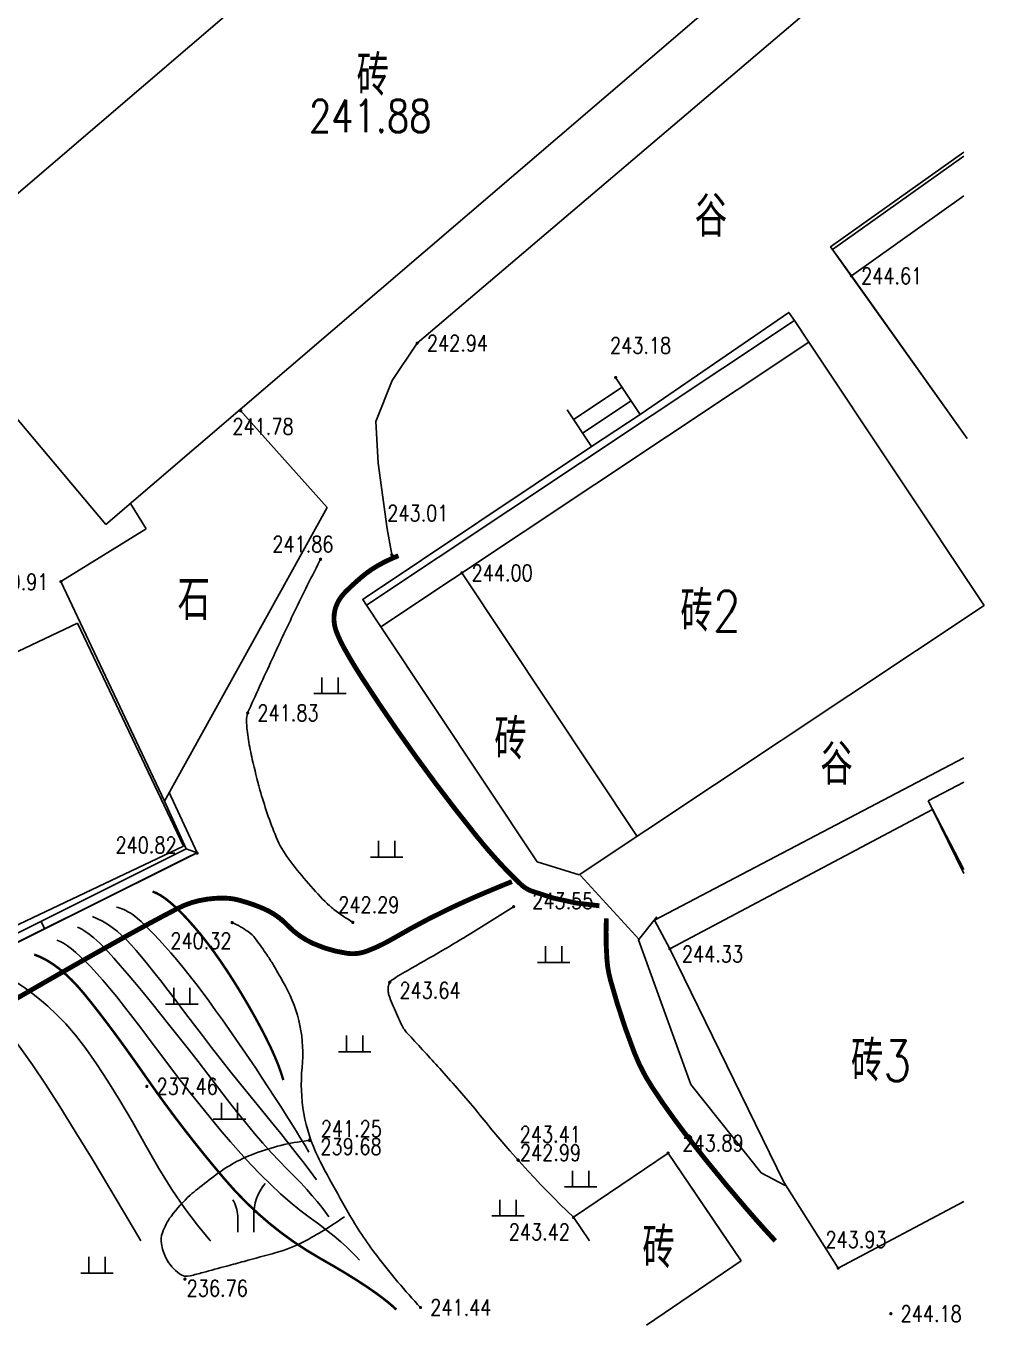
# Model space of a CAD drawing. Extents: x 453486 to 453811, y 3475287 to 3475420.
# Drawn here: x 453627.26 to 453656.81, y 3475287.23 to 3475327.31 of the extents above; entities that cross this region are included whole.
import ezdxf
from ezdxf.enums import TextEntityAlignment as Align

# ---------------------------------------------------------------- set-up
doc = ezdxf.new("R2010")
doc.units = 0
doc.header["$MEASUREMENT"] = 0
doc.layers.add('DX', color=9, linetype='Continuous')
doc.layers.add('GCD', color=9, linetype='Continuous')
doc.styles.add('HZ', font='rs.shx', dxfattribs={"width": 0.8, "bigfont": 'hztxt.shx'})

# ---------------------------------------------------------------- blocks, each defined once
blk = doc.blocks.new('GC200')
at = {"linetype": 'Continuous', "const_width": 0.2, "flags": 128}
blk.add_lwpolyline([(-0.1, 0, 1), (0.1, 0, 1)], format="xyb", close=True, dxfattribs=at)
blk = doc.blocks.new('gc246')
for p, q in [((-0.5, 1), (-0.5, 0)), ((0.5, 1), (0.5, 0))]:
    blk.add_line(p, q)
for centre, radius, start, end in [((3.404, 1.106), 2.906, 139.33124, 182.08867), ((-2.938, 0.813), 2.446, 4.37429, 29.0242)]:
    blk.add_arc(centre, radius, start, end)
blk = doc.blocks.new('gc119')
for p, q in [((-0.5, 1), (-0.5, 0)), ((0.5, 1), (0.5, 0)), ((-1, 0), (1, 0))]:
    blk.add_line(p, q)
blk = doc.blocks.new('GC200X')

msp = doc.modelspace()

# ---------------------------------------------------------------- linework, layer by layer
at = {"layer": 'DX', "linetype": 'Continuous'}
for p, q in [((453645.444, 3475316.462), (453646.2, 3475315.325)), ((453645.444, 3475316.462), (453646.2, 3475315.325)), ((453645.646, 3475316.158), (453644.148, 3475315.161)), ((453645.646, 3475316.158), (453644.148, 3475315.161)), ((453645.923, 3475315.741), (453644.425, 3475314.744)), ((453645.923, 3475315.741), (453644.425, 3475314.744)), ((453644.702, 3475314.328), (453643.945, 3475315.465)), ((453644.702, 3475314.328), (453643.945, 3475315.465)), ((453646.2, 3475315.325), (453644.702, 3475314.328)), ((453646.2, 3475315.325), (453644.702, 3475314.328)), ((453632.201, 3475301.921), (453632.533, 3475301.798)), ((453632.201, 3475301.921), (453632.533, 3475301.798)), ((453632.306, 3475301.694), (453632.533, 3475301.798)), ((453632.306, 3475301.694), (453632.533, 3475301.798)), ((453627.721, 3475299.684), (453627.832, 3475299.46)), ((453627.721, 3475299.684), (453627.832, 3475299.46))]:
    msp.add_line(p, q, dxfattribs=at)
at = {"layer": 'DX', "linetype": 'Continuous', "flags": 128}
for points in [[(453626.595, 3475321.784), (453646.596, 3475338.926)], [(453626.595, 3475321.784), (453646.596, 3475338.926)], [(453629.721, 3475311.923), (453652.155, 3475331.15)], [(453629.721, 3475311.923), (453652.155, 3475331.15)], [(453638.537, 3475311.003), (453638.401, 3475311.788), (453638.123, 3475313.818), (453638.043, 3475315.103), (453638.553, 3475316.367), (453639.322, 3475317.519), (453653.032, 3475329.192), (453653.256, 3475330.012), (453653.059, 3475330.921), (453652.643, 3475331.499)], [(453638.537, 3475311.003), (453638.401, 3475311.788), (453638.123, 3475313.818), (453638.043, 3475315.103), (453638.553, 3475316.367), (453639.322, 3475317.519), (453653.032, 3475329.192), (453653.256, 3475330.012), (453653.059, 3475330.921), (453652.643, 3475331.499)], [(453652.715, 3475319.595), (453656.184, 3475322.067)], [(453652.715, 3475319.595), (453656.184, 3475322.067)], [(453656.184, 3475314.726), (453652.715, 3475319.595)], [(453656.184, 3475314.726), (453652.715, 3475319.595)], [(453646.197, 3475315.323), (453650.783, 3475318.467), (453650.956, 3475318.216), (453651.399, 3475317.55)], [(453646.197, 3475315.323), (453650.783, 3475318.467), (453650.956, 3475318.216), (453651.399, 3475317.55)], [(453624.428, 3475318.218), (453629.721, 3475311.923)], [(453624.428, 3475318.218), (453629.721, 3475311.923)], [(453638.202, 3475308.77), (453637.759, 3475309.436), (453650.956, 3475318.216), (453651.399, 3475317.55)], [(453638.202, 3475308.77), (453637.759, 3475309.436), (453650.956, 3475318.216), (453651.399, 3475317.55)], [(453638.202, 3475308.77), (453651.399, 3475317.55)], [(453638.202, 3475308.77), (453651.399, 3475317.55)], [(453651.399, 3475317.55), (453656.805, 3475309.424)], [(453651.399, 3475317.55), (453656.805, 3475309.424)], [(453636.542, 3475312.452), (453633.856, 3475315.467)], [(453636.542, 3475312.452), (453633.856, 3475315.467)], [(453644.32, 3475301.117), (453643.026, 3475301.52), (453638.202, 3475308.77), (453637.759, 3475309.436), (453637.644, 3475309.617), (453637.716, 3475309.66), (453644.702, 3475314.328)], [(453644.32, 3475301.117), (453643.026, 3475301.52), (453638.202, 3475308.77), (453637.759, 3475309.436), (453637.644, 3475309.617), (453637.716, 3475309.66), (453644.702, 3475314.328)], [(453631.524, 3475303.391), (453636.542, 3475312.452)], [(453631.524, 3475303.391), (453636.542, 3475312.452)], [(453640.7, 3475310.432), (453646.106, 3475302.306)], [(453640.7, 3475310.432), (453646.106, 3475302.306)], [(453628.334, 3475310.165), (453631.524, 3475303.391)], [(453628.334, 3475310.165), (453631.524, 3475303.391)], [(453632.306, 3475301.694), (453617.311, 3475294.206), (453610.169, 3475309.263)], [(453632.533, 3475301.798), (453617.311, 3475294.206), (453610.169, 3475309.263)], [(453632.306, 3475301.694), (453617.311, 3475294.206), (453610.169, 3475309.263)], [(453632.533, 3475301.798), (453617.311, 3475294.206), (453610.169, 3475309.263)], [(453632.201, 3475301.921), (453617.428, 3475294.544), (453610.395, 3475309.37)], [(453632.201, 3475301.921), (453617.428, 3475294.544), (453610.395, 3475309.37)], [(453647.115, 3475298.837), (453646.647, 3475299.721), (453656.184, 3475304.725)], [(453647.115, 3475298.837), (453646.647, 3475299.721), (453656.184, 3475304.725)], [(453631.675, 3475303.663), (453632.533, 3475301.798)], [(453631.675, 3475303.663), (453632.533, 3475301.798)], [(453631.524, 3475303.391), (453632.201, 3475301.921)], [(453631.524, 3475303.391), (453632.201, 3475301.921)], [(453647.115, 3475298.837), (453655.221, 3475303.133)], [(453647.115, 3475298.837), (453655.221, 3475303.133)], [(453656.184, 3475301.158), (453655.221, 3475303.133)], [(453656.184, 3475301.158), (453655.221, 3475303.133)], [(453646.164, 3475299.128), (453644.356, 3475301.097)], [(453646.164, 3475299.128), (453644.356, 3475301.097)], [(453635.979, 3475292.565), (453635.862, 3475292.764), (453635.734, 3475292.978), (453635.595, 3475293.205), (453635.446, 3475293.445), (453635.286, 3475293.7), (453635.115, 3475293.968), (453634.933, 3475294.251), (453634.74, 3475294.547), (453634.542, 3475294.849), (453634.341, 3475295.15), (453634.14, 3475295.451), (453633.936, 3475295.75), (453633.731, 3475296.049), (453633.524, 3475296.346), (453633.316, 3475296.643), (453633.106, 3475296.938), (453632.897, 3475297.228), (453632.691, 3475297.505), (453632.49, 3475297.771), (453632.292, 3475298.025), (453632.098, 3475298.267), (453631.907, 3475298.497), (453631.72, 3475298.716), (453631.537, 3475298.923), (453631.362, 3475299.114), (453631.202, 3475299.285), (453631.055, 3475299.437), (453630.923, 3475299.569), (453630.805, 3475299.682), (453630.7, 3475299.775), (453630.61, 3475299.848), (453630.533, 3475299.901), (453630.465, 3475299.943), (453630.399, 3475299.981), (453630.335, 3475300.015), (453630.274, 3475300.045), (453630.215, 3475300.07), (453630.158, 3475300.092), (453630.104, 3475300.11), (453630.052, 3475300.124)], [(453635.979, 3475292.565), (453635.862, 3475292.764), (453635.734, 3475292.978), (453635.595, 3475293.205), (453635.446, 3475293.445), (453635.286, 3475293.7), (453635.115, 3475293.968), (453634.933, 3475294.251), (453634.74, 3475294.547), (453634.542, 3475294.849), (453634.341, 3475295.15), (453634.14, 3475295.451), (453633.936, 3475295.75), (453633.731, 3475296.049), (453633.524, 3475296.346), (453633.316, 3475296.643), (453633.106, 3475296.938), (453632.897, 3475297.228), (453632.691, 3475297.505), (453632.49, 3475297.771), (453632.292, 3475298.025), (453632.098, 3475298.267), (453631.907, 3475298.497), (453631.72, 3475298.716), (453631.537, 3475298.923), (453631.362, 3475299.114), (453631.202, 3475299.285), (453631.055, 3475299.437), (453630.923, 3475299.569), (453630.805, 3475299.682), (453630.7, 3475299.775), (453630.61, 3475299.848), (453630.533, 3475299.901), (453630.465, 3475299.943), (453630.399, 3475299.981), (453630.335, 3475300.015), (453630.274, 3475300.045), (453630.215, 3475300.07), (453630.158, 3475300.092), (453630.104, 3475300.11), (453630.052, 3475300.124)], [(453636.6, 3475290.564), (453636.498, 3475290.711), (453636.379, 3475290.869), (453636.242, 3475291.038), (453636.088, 3475291.218), (453635.917, 3475291.409), (453635.729, 3475291.612), (453635.523, 3475291.825), (453635.301, 3475292.05), (453635.065, 3475292.291), (453634.82, 3475292.553), (453634.566, 3475292.837), (453634.304, 3475293.142), (453634.032, 3475293.468), (453633.751, 3475293.816), (453633.462, 3475294.185), (453633.163, 3475294.575), (453632.862, 3475294.972), (453632.565, 3475295.359), (453632.272, 3475295.736), (453631.983, 3475296.105), (453631.698, 3475296.464), (453631.418, 3475296.814), (453631.141, 3475297.155), (453630.868, 3475297.487), (453630.609, 3475297.798), (453630.373, 3475298.078), (453630.16, 3475298.326), (453629.97, 3475298.543), (453629.802, 3475298.729), (453629.658, 3475298.884), (453629.536, 3475299.006), (453629.437, 3475299.098), (453629.352, 3475299.171), (453629.27, 3475299.237), (453629.191, 3475299.297), (453629.116, 3475299.351), (453629.045, 3475299.398), (453628.976, 3475299.439), (453628.912, 3475299.474), (453628.85, 3475299.502)], [(453636.6, 3475290.564), (453636.498, 3475290.711), (453636.379, 3475290.869), (453636.242, 3475291.038), (453636.088, 3475291.218), (453635.917, 3475291.409), (453635.729, 3475291.612), (453635.523, 3475291.825), (453635.301, 3475292.05), (453635.065, 3475292.291), (453634.82, 3475292.553), (453634.566, 3475292.837), (453634.304, 3475293.142), (453634.032, 3475293.468), (453633.751, 3475293.816), (453633.462, 3475294.185), (453633.163, 3475294.575), (453632.862, 3475294.972), (453632.565, 3475295.359), (453632.272, 3475295.736), (453631.983, 3475296.105), (453631.698, 3475296.464), (453631.418, 3475296.814), (453631.141, 3475297.155), (453630.868, 3475297.487), (453630.609, 3475297.798), (453630.373, 3475298.078), (453630.16, 3475298.326), (453629.97, 3475298.543), (453629.802, 3475298.729), (453629.658, 3475298.884), (453629.536, 3475299.006), (453629.437, 3475299.098), (453629.352, 3475299.171), (453629.27, 3475299.237), (453629.191, 3475299.297), (453629.116, 3475299.351), (453629.045, 3475299.398), (453628.976, 3475299.439), (453628.912, 3475299.474), (453628.85, 3475299.502)], [(453636.214, 3475291.705), (453636.101, 3475291.865), (453635.96, 3475292.056), (453635.791, 3475292.279), (453635.593, 3475292.533), (453635.367, 3475292.819), (453635.113, 3475293.137), (453634.831, 3475293.487), (453634.52, 3475293.868), (453634.199, 3475294.262), (453633.884, 3475294.651), (453633.577, 3475295.036), (453633.277, 3475295.415), (453632.983, 3475295.79), (453632.697, 3475296.159), (453632.418, 3475296.524), (453632.146, 3475296.883), (453631.885, 3475297.228), (453631.64, 3475297.549), (453631.411, 3475297.844), (453631.197, 3475298.116), (453631, 3475298.362), (453630.818, 3475298.585), (453630.651, 3475298.782), (453630.501, 3475298.956), (453630.357, 3475299.11), (453630.212, 3475299.252), (453630.065, 3475299.381), (453629.917, 3475299.496), (453629.767, 3475299.599), (453629.616, 3475299.689), (453629.462, 3475299.766), (453629.308, 3475299.83)], [(453636.214, 3475291.705), (453636.101, 3475291.865), (453635.96, 3475292.056), (453635.791, 3475292.279), (453635.593, 3475292.533), (453635.367, 3475292.819), (453635.113, 3475293.137), (453634.831, 3475293.487), (453634.52, 3475293.868), (453634.199, 3475294.262), (453633.884, 3475294.651), (453633.577, 3475295.036), (453633.277, 3475295.415), (453632.983, 3475295.79), (453632.697, 3475296.159), (453632.418, 3475296.524), (453632.146, 3475296.883), (453631.885, 3475297.228), (453631.64, 3475297.549), (453631.411, 3475297.844), (453631.197, 3475298.116), (453631, 3475298.362), (453630.818, 3475298.585), (453630.651, 3475298.782), (453630.501, 3475298.956), (453630.357, 3475299.11), (453630.212, 3475299.252), (453630.065, 3475299.381), (453629.917, 3475299.496), (453629.767, 3475299.599), (453629.616, 3475299.689), (453629.462, 3475299.766), (453629.308, 3475299.83)], [(453650.674, 3475291.531), (453649.937, 3475291.928), (453647.763, 3475294.646), (453646.148, 3475299.113), (453646.715, 3475299.822)], [(453650.674, 3475291.531), (453649.937, 3475291.928), (453647.763, 3475294.646), (453646.148, 3475299.113), (453646.715, 3475299.822)], [(453637.539, 3475289.232), (453637.432, 3475289.357), (453637.301, 3475289.493), (453637.145, 3475289.641), (453636.964, 3475289.801), (453636.759, 3475289.973), (453636.529, 3475290.155), (453636.274, 3475290.35), (453635.995, 3475290.556), (453635.701, 3475290.778), (453635.405, 3475291.02), (453635.106, 3475291.281), (453634.804, 3475291.562), (453634.498, 3475291.863), (453634.19, 3475292.183), (453633.879, 3475292.523), (453633.565, 3475292.883), (453633.25, 3475293.255), (453632.938, 3475293.631), (453632.629, 3475294.011), (453632.321, 3475294.394), (453632.016, 3475294.782), (453631.714, 3475295.174), (453631.414, 3475295.571), (453631.117, 3475295.971), (453630.828, 3475296.359), (453630.556, 3475296.718), (453630.299, 3475297.049), (453630.059, 3475297.352), (453629.835, 3475297.626), (453629.626, 3475297.872), (453629.434, 3475298.09), (453629.257, 3475298.279), (453629.093, 3475298.444), (453628.939, 3475298.592), (453628.794, 3475298.723), (453628.659, 3475298.835), (453628.533, 3475298.93), (453628.416, 3475299.007), (453628.309, 3475299.066), (453628.212, 3475299.108)], [(453637.539, 3475289.232), (453637.432, 3475289.357), (453637.301, 3475289.493), (453637.145, 3475289.641), (453636.964, 3475289.801), (453636.759, 3475289.973), (453636.529, 3475290.155), (453636.274, 3475290.35), (453635.995, 3475290.556), (453635.701, 3475290.778), (453635.405, 3475291.02), (453635.106, 3475291.281), (453634.804, 3475291.562), (453634.498, 3475291.863), (453634.19, 3475292.183), (453633.879, 3475292.523), (453633.565, 3475292.883), (453633.25, 3475293.255), (453632.938, 3475293.631), (453632.629, 3475294.011), (453632.321, 3475294.394), (453632.016, 3475294.782), (453631.714, 3475295.174), (453631.414, 3475295.571), (453631.117, 3475295.971), (453630.828, 3475296.359), (453630.556, 3475296.718), (453630.299, 3475297.049), (453630.059, 3475297.352), (453629.835, 3475297.626), (453629.626, 3475297.872), (453629.434, 3475298.09), (453629.257, 3475298.279), (453629.093, 3475298.444), (453628.939, 3475298.592), (453628.794, 3475298.723), (453628.659, 3475298.835), (453628.533, 3475298.93), (453628.416, 3475299.007), (453628.309, 3475299.066), (453628.212, 3475299.108)], [(453652.306, 3475288.984), (453650.626, 3475291.634), (453647.115, 3475298.837)], [(453652.306, 3475288.984), (453650.626, 3475291.634), (453647.115, 3475298.837)], [(453647.06, 3475292.534), (453644.141, 3475290.557)], [(453647.06, 3475292.534), (453644.141, 3475290.557)]]:
    msp.add_lwpolyline(points, dxfattribs=at)
at = {"layer": 'DX', "linetype": 'Continuous'}
for points in [[(453656.286, 3475314.584), (453652.071, 3475320.488), (453656.184, 3475323.409)], [(453656.286, 3475314.584), (453652.071, 3475320.488), (453656.184, 3475323.409)], [(453632.953, 3475289.826), (453632.929, 3475289.85), (453632.544, 3475290.306), (453632.153, 3475290.827), (453631.756, 3475291.413), (453631.353, 3475292.064), (453630.943, 3475292.78), (453630.539, 3475293.498), (453630.152, 3475294.155), (453629.783, 3475294.751), (453629.431, 3475295.286), (453629.097, 3475295.76), (453628.78, 3475296.173), (453628.481, 3475296.524), (453628.199, 3475296.814), (453627.931, 3475297.062), (453627.673, 3475297.285), (453627.424, 3475297.483), (453627.186, 3475297.657), (453626.958, 3475297.806), (453626.74, 3475297.931), (453626.532, 3475298.031), (453626.334, 3475298.106)], [(453632.953, 3475289.826), (453632.929, 3475289.85), (453632.544, 3475290.306), (453632.153, 3475290.827), (453631.756, 3475291.413), (453631.353, 3475292.064), (453630.943, 3475292.78), (453630.539, 3475293.498), (453630.152, 3475294.155), (453629.783, 3475294.751), (453629.431, 3475295.286), (453629.097, 3475295.76), (453628.78, 3475296.173), (453628.481, 3475296.524), (453628.199, 3475296.814), (453627.931, 3475297.062), (453627.673, 3475297.285), (453627.424, 3475297.483), (453627.186, 3475297.657), (453626.958, 3475297.806), (453626.74, 3475297.931), (453626.532, 3475298.031), (453626.334, 3475298.106)], [(453630.8, 3475289.826), (453630.428, 3475290.46), (453629.846, 3475291.443), (453629.296, 3475292.357), (453628.778, 3475293.204), (453628.296, 3475293.974), (453627.854, 3475294.658), (453627.454, 3475295.254), (453627.094, 3475295.765), (453626.774, 3475296.188), (453626.495, 3475296.526), (453626.256, 3475296.776), (453626.058, 3475296.94), (453625.888, 3475297.055), (453625.731, 3475297.156), (453625.589, 3475297.244), (453625.461, 3475297.318), (453625.348, 3475297.38), (453625.248, 3475297.428), (453625.163, 3475297.463), (453625.092, 3475297.485)], [(453630.8, 3475289.826), (453630.428, 3475290.46), (453629.846, 3475291.443), (453629.296, 3475292.357), (453628.778, 3475293.204), (453628.296, 3475293.974), (453627.854, 3475294.658), (453627.454, 3475295.254), (453627.094, 3475295.765), (453626.774, 3475296.188), (453626.495, 3475296.526), (453626.256, 3475296.776), (453626.058, 3475296.94), (453625.888, 3475297.055), (453625.731, 3475297.156), (453625.589, 3475297.244), (453625.461, 3475297.318), (453625.348, 3475297.38), (453625.248, 3475297.428), (453625.163, 3475297.463), (453625.092, 3475297.485)], [(453648.894, 3475289.826), (453647.06, 3475292.534), (453644.141, 3475290.557)], [(453648.894, 3475289.826), (453647.06, 3475292.534), (453644.141, 3475290.557)]]:
    msp.add_lwpolyline(points, dxfattribs=at)
at = {"layer": 'DX', "linetype": 'Continuous', "flags": 128}
for points, elevation in [([(453656.184, 3475323.294), (453652.135, 3475320.409), (453652.715, 3475319.595)], 242.867), ([(453656.184, 3475323.294), (453652.135, 3475320.409), (453652.715, 3475319.595)], 242.867), ([(453630.48, 3475312.574), (453630.963, 3475311.797)], 241.028), ([(453630.48, 3475312.574), (453630.963, 3475311.797)], 241.028), ([(453630.963, 3475311.797), (453628.334, 3475310.165)], 241.028), ([(453630.963, 3475311.797), (453628.334, 3475310.165)], 241.028), ([(453644.32, 3475301.117), (453656.805, 3475309.424)], 244.095), ([(453644.32, 3475301.117), (453656.805, 3475309.424)], 244.095), ([(453628.846, 3475308.887), (453620.325, 3475304.845)], 240.902), ([(453628.846, 3475308.887), (453620.325, 3475304.845)], 240.902), ([(453628.846, 3475308.887), (453632.111, 3475302.005)], 240.902), ([(453628.846, 3475308.887), (453632.111, 3475302.005)], 240.902), ([(453638.202, 3475308.77), (453643.026, 3475301.52)], 245.397), ([(453638.202, 3475308.77), (453643.026, 3475301.52)], 245.397), ([(453656.184, 3475303.973), (453655.082, 3475303.399)], 244.269), ([(453656.184, 3475303.973), (453655.082, 3475303.399)], 244.269), ([(453656.184, 3475301.284), (453655.082, 3475303.399)], 244.269), ([(453656.184, 3475301.284), (453655.082, 3475303.399)], 244.269), ([(453632.111, 3475302.005), (453623.59, 3475297.963)], 481.461), ([(453632.111, 3475302.005), (453623.59, 3475297.963)], 481.461), ([(453644.32, 3475301.117), (453643.026, 3475301.52)], 243.67), ([(453644.32, 3475301.117), (453643.026, 3475301.52)], 243.67), ([(453649.313, 3475289.208), (453647.06, 3475292.534)], 243.787), ([(453649.313, 3475289.208), (453647.06, 3475292.534)], 243.787), ([(453652.306, 3475288.984), (453656.184, 3475291.039)], 243.934), ([(453652.306, 3475288.984), (453656.184, 3475291.039)], 243.934), ([(453644.636, 3475289.826), (453644.141, 3475290.557)], 487.202), ([(453644.636, 3475289.826), (453644.141, 3475290.557)], 487.202), ([(453649.313, 3475289.208), (453646.394, 3475287.231)], 243.787), ([(453649.313, 3475289.208), (453646.394, 3475287.231)], 243.787)]:
    msp.add_lwpolyline(points, dxfattribs=dict(at, elevation=elevation))
for points in [[(453637.337, 3475299.652, -0.020741), (453636.756, 3475300.052, -0.039994), (453636.481, 3475300.294, -0.029267), (453635.359, 3475301.604, -0.065378), (453634.975, 3475302.277, -0.014894), (453634.698, 3475303.014, -0.015338), (453634.473, 3475303.745, -0.009995), (453634.237, 3475304.679, -0.015542), (453634.116, 3475305.286, -0.03522), (453634.059, 3475305.879, -0.088698), (453634.095, 3475306.114, -0.024471), (453634.129, 3475306.2, -0.001222), (453634.896, 3475307.875, -0.004862), (453635.531, 3475309.22, -0.003861), (453636.361, 3475310.898)], [(453637.337, 3475299.652, -0.020741), (453636.756, 3475300.052, -0.039994), (453636.481, 3475300.294, -0.029267), (453635.359, 3475301.604, -0.065378), (453634.975, 3475302.277, -0.014894), (453634.698, 3475303.014, -0.015338), (453634.473, 3475303.745, -0.009995), (453634.237, 3475304.679, -0.015542), (453634.116, 3475305.286, -0.03522), (453634.059, 3475305.879, -0.088698), (453634.095, 3475306.114, -0.024471), (453634.129, 3475306.2, -0.001222), (453634.896, 3475307.875, -0.004862), (453635.531, 3475309.22, -0.003861), (453636.361, 3475310.898)], [(453644.141, 3475290.557, -0.035591), (453641.09, 3475293.918, 0.005967), (453640.016, 3475295.143, 0.005328), (453639.072, 3475296.172, -0.033194), (453638.929, 3475296.345, -0.043071), (453638.841, 3475296.494, -0.012139), (453638.59, 3475297.05, -0.008745), (453638.475, 3475297.338, -0.025351), (453638.441, 3475297.44, -0.072674), (453638.425, 3475297.579, -0.063625), (453638.449, 3475297.737, -0.020971), (453638.466, 3475297.786, -0.052517), (453638.475, 3475297.804, -0.086636), (453638.522, 3475297.854, -0.024929), (453638.717, 3475297.988, -0.008712), (453639.009, 3475298.16, 0.00236), (453640.091, 3475298.781, 0.006471), (453640.981, 3475299.312, 0.004323), (453642.295, 3475300.135)], [(453644.141, 3475290.557, -0.035591), (453641.09, 3475293.918, 0.005967), (453640.016, 3475295.143, 0.005328), (453639.072, 3475296.172, -0.033194), (453638.929, 3475296.345, -0.043071), (453638.841, 3475296.494, -0.012139), (453638.59, 3475297.05, -0.008745), (453638.475, 3475297.338, -0.025351), (453638.441, 3475297.44, -0.072674), (453638.425, 3475297.579, -0.063625), (453638.449, 3475297.737, -0.020971), (453638.466, 3475297.786, -0.052517), (453638.475, 3475297.804, -0.086636), (453638.522, 3475297.854, -0.024929), (453638.717, 3475297.988, -0.008712), (453639.009, 3475298.16, 0.00236), (453640.091, 3475298.781, 0.006471), (453640.981, 3475299.312, 0.004323), (453642.295, 3475300.135)], [(453639.425, 3475287.772, -0.025123), (453638.073, 3475289.372, -0.033108), (453637.195, 3475290.699, -0.005316), (453636.552, 3475291.852, -0.011145), (453636.264, 3475292.412, -0.139512), (453635.773, 3475295.175, 0.153331), (453635.257, 3475297.686, 0.003364), (453634.949, 3475298.232, 0.009578), (453634.836, 3475298.421, 0.011158), (453634.645, 3475298.711, 0.007118), (453634.329, 3475299.156, 0.085149), (453634.11, 3475299.367, 0.045351), (453633.614, 3475299.644)], [(453639.425, 3475287.772, -0.025123), (453638.073, 3475289.372, -0.033108), (453637.195, 3475290.699, -0.005316), (453636.552, 3475291.852, -0.011145), (453636.264, 3475292.412, -0.139512), (453635.773, 3475295.175, 0.153331), (453635.257, 3475297.686, 0.003364), (453634.949, 3475298.232, 0.009578), (453634.836, 3475298.421, 0.011158), (453634.645, 3475298.711, 0.007118), (453634.329, 3475299.156, 0.085149), (453634.11, 3475299.367, 0.045351), (453633.614, 3475299.644)], [(453635.945, 3475292.921, 0.058734), (453634.319, 3475292.525, 0.072254), (453633.123, 3475291.871, 0.006322), (453632.546, 3475291.425, 0.015643), (453632.321, 3475291.235, 0.05051), (453631.729, 3475290.582, 0.077808), (453631.463, 3475290.074, 0.117419), (453631.432, 3475289.74, 0.084549), (453631.574, 3475289.299, 0.114037), (453631.991, 3475288.81, 0.227159), (453632.321, 3475288.746, 0.001428), (453632.712, 3475288.85, 0.000753), (453633.455, 3475289.051, 0.000279), (453633.982, 3475289.194, 0.000148), (453634.977, 3475289.465, 0.054437), (453635.812, 3475289.794, 0.032807), (453637.079, 3475290.571)], [(453635.945, 3475292.921, 0.058734), (453634.319, 3475292.525, 0.072254), (453633.123, 3475291.871, 0.006322), (453632.546, 3475291.425, 0.015643), (453632.321, 3475291.235, 0.05051), (453631.729, 3475290.582, 0.077808), (453631.463, 3475290.074, 0.117419), (453631.432, 3475289.74, 0.084549), (453631.574, 3475289.299, 0.114037), (453631.991, 3475288.81, 0.227159), (453632.321, 3475288.746, 0.001428), (453632.712, 3475288.85, 0.000753), (453633.455, 3475289.051, 0.000279), (453633.982, 3475289.194, 0.000148), (453634.977, 3475289.465, 0.054437), (453635.812, 3475289.794, 0.032807), (453637.079, 3475290.571)]]:
    msp.add_lwpolyline(points, format="xyb", dxfattribs=at)
at = {"layer": 'DX', "linetype": 'Continuous', "const_width": 0.15, "flags": 128}
for points in [[(453644.943, 3475300.164, -0.073415), (453642.834, 3475300.624, -0.09589), (453642.519, 3475300.825, -0.018157), (453641.846, 3475301.508, -0.015883), (453641.133, 3475302.339, -0.012866), (453639.307, 3475304.731, -0.012923), (453637.615, 3475307.202, -0.017597), (453637.054, 3475308.139, -0.035604), (453636.828, 3475308.629, -0.118168), (453636.762, 3475309.15, -0.120315), (453636.938, 3475309.636, -0.049548), (453637.117, 3475309.854, -0.020631), (453637.615, 3475310.312, -0.045041), (453638.104, 3475310.656, -0.037885), (453638.745, 3475310.963)], [(453644.943, 3475300.164, -0.073415), (453642.834, 3475300.624, -0.09589), (453642.519, 3475300.825, -0.018157), (453641.846, 3475301.508, -0.015883), (453641.133, 3475302.339, -0.012866), (453639.307, 3475304.731, -0.012923), (453637.615, 3475307.202, -0.017597), (453637.054, 3475308.139, -0.035604), (453636.828, 3475308.629, -0.118168), (453636.762, 3475309.15, -0.120315), (453636.938, 3475309.636, -0.049548), (453637.117, 3475309.854, -0.020631), (453637.615, 3475310.312, -0.045041), (453638.104, 3475310.656, -0.037885), (453638.745, 3475310.963)], [(453642.243, 3475300.91, 0.007214), (453641.093, 3475300.429, 0.009434), (453640.227, 3475300.032, 0.020828), (453638.591, 3475299.159, -0.042568), (453637.772, 3475298.766, -0.125988), (453637.161, 3475298.698, -0.070584), (453636.118, 3475298.999, -0.097478), (453635.325, 3475299.56, 0.103089), (453634.568, 3475300.083, 0.03505), (453633.821, 3475300.339, 0.060645), (453633.368, 3475300.401, 0.059238), (453632.595, 3475300.323, 0.065004), (453631.93, 3475300.08, 0.006867), (453630.461, 3475299.29, 0.003865), (453627.881, 3475297.831, 0.000101), (453626.509, 3475297.041, -0.000077), (453624.695, 3475295.996, -0.001301), (453624.14, 3475295.678, -0.00051), (453622.469, 3475294.711)], [(453642.243, 3475300.91, 0.007214), (453641.093, 3475300.429, 0.009434), (453640.227, 3475300.032, 0.020828), (453638.591, 3475299.159, -0.042568), (453637.772, 3475298.766, -0.125988), (453637.161, 3475298.698, -0.070584), (453636.118, 3475298.999, -0.097478), (453635.325, 3475299.56, 0.103089), (453634.568, 3475300.083, 0.03505), (453633.821, 3475300.339, 0.060645), (453633.368, 3475300.401, 0.059238), (453632.595, 3475300.323, 0.065004), (453631.93, 3475300.08, 0.006867), (453630.461, 3475299.29, 0.003865), (453627.881, 3475297.831, 0.000101), (453626.509, 3475297.041, -0.000077), (453624.695, 3475295.996, -0.001301), (453624.14, 3475295.678, -0.00051), (453622.469, 3475294.711)]]:
    msp.add_lwpolyline(points, format="xyb", dxfattribs=at)
at = {"layer": 'DX', "linetype": 'Continuous', "const_width": 0.075, "flags": 128}
for points in [[(453635.193, 3475294.786), (453635.126, 3475295.005), (453635.04, 3475295.244), (453634.934, 3475295.504), (453634.808, 3475295.784), (453634.662, 3475296.084), (453634.496, 3475296.404), (453634.311, 3475296.745), (453634.106, 3475297.106), (453633.892, 3475297.468), (453633.679, 3475297.813), (453633.468, 3475298.142), (453633.258, 3475298.453), (453633.05, 3475298.747), (453632.844, 3475299.023), (453632.639, 3475299.283), (453632.435, 3475299.525), (453632.238, 3475299.747), (453632.051, 3475299.943), (453631.876, 3475300.115), (453631.711, 3475300.262), (453631.557, 3475300.384), (453631.414, 3475300.482), (453631.282, 3475300.554), (453631.16, 3475300.602)], [(453635.193, 3475294.786), (453635.126, 3475295.005), (453635.04, 3475295.244), (453634.934, 3475295.504), (453634.808, 3475295.784), (453634.662, 3475296.084), (453634.496, 3475296.404), (453634.311, 3475296.745), (453634.106, 3475297.106), (453633.892, 3475297.468), (453633.679, 3475297.813), (453633.468, 3475298.142), (453633.258, 3475298.453), (453633.05, 3475298.747), (453632.844, 3475299.023), (453632.639, 3475299.283), (453632.435, 3475299.525), (453632.238, 3475299.747), (453632.051, 3475299.943), (453631.876, 3475300.115), (453631.711, 3475300.262), (453631.557, 3475300.384), (453631.414, 3475300.482), (453631.282, 3475300.554), (453631.16, 3475300.602)], [(453638.68, 3475287.707), (453638.502, 3475287.866), (453638.292, 3475288.036), (453638.05, 3475288.216), (453637.774, 3475288.407), (453637.466, 3475288.609), (453637.125, 3475288.821), (453636.751, 3475289.044), (453636.345, 3475289.277), (453635.929, 3475289.525), (453635.525, 3475289.79), (453635.133, 3475290.073), (453634.754, 3475290.374), (453634.388, 3475290.692), (453634.034, 3475291.028), (453633.693, 3475291.381), (453633.364, 3475291.753), (453633.045, 3475292.134), (453632.731, 3475292.517), (453632.422, 3475292.903), (453632.12, 3475293.291), (453631.823, 3475293.681), (453631.532, 3475294.074), (453631.246, 3475294.469), (453630.967, 3475294.867), (453630.694, 3475295.256), (453630.432, 3475295.625), (453630.18, 3475295.975), (453629.937, 3475296.305), (453629.703, 3475296.616), (453629.48, 3475296.908), (453629.266, 3475297.18), (453629.062, 3475297.432), (453628.864, 3475297.664), (453628.666, 3475297.873), (453628.47, 3475298.06), (453628.276, 3475298.225), (453628.082, 3475298.367), (453627.89, 3475298.487), (453627.699, 3475298.585), (453627.51, 3475298.66)], [(453638.68, 3475287.707), (453638.502, 3475287.866), (453638.292, 3475288.036), (453638.05, 3475288.216), (453637.774, 3475288.407), (453637.466, 3475288.609), (453637.125, 3475288.821), (453636.751, 3475289.044), (453636.345, 3475289.277), (453635.929, 3475289.525), (453635.525, 3475289.79), (453635.133, 3475290.073), (453634.754, 3475290.374), (453634.388, 3475290.692), (453634.034, 3475291.028), (453633.693, 3475291.381), (453633.364, 3475291.753), (453633.045, 3475292.134), (453632.731, 3475292.517), (453632.422, 3475292.903), (453632.12, 3475293.291), (453631.823, 3475293.681), (453631.532, 3475294.074), (453631.246, 3475294.469), (453630.967, 3475294.867), (453630.694, 3475295.256), (453630.432, 3475295.625), (453630.18, 3475295.975), (453629.937, 3475296.305), (453629.703, 3475296.616), (453629.48, 3475296.908), (453629.266, 3475297.18), (453629.062, 3475297.432), (453628.864, 3475297.664), (453628.666, 3475297.873), (453628.47, 3475298.06), (453628.276, 3475298.225), (453628.082, 3475298.367), (453627.89, 3475298.487), (453627.699, 3475298.585), (453627.51, 3475298.66)]]:
    msp.add_lwpolyline(points, dxfattribs=at)
at = {"layer": 'DX', "linetype": 'Continuous', "const_width": 0.15}
msp.add_lwpolyline([(453650.366, 3475289.826, -0.008781), (453649.485, 3475290.811, -0.012998), (453647.644, 3475293.059, -0.020346), (453646.566, 3475294.571, -0.052094), (453646.02, 3475295.633, -0.026333), (453645.283, 3475297.873, -0.049858), (453645.173, 3475298.528, -0.026551), (453645.157, 3475299.774)], format="xyb", dxfattribs=at)
msp.add_lwpolyline([(453650.366, 3475289.826, -0.008781), (453649.485, 3475290.811, -0.012998), (453647.644, 3475293.059, -0.020346), (453646.566, 3475294.571, -0.052094), (453646.02, 3475295.633, -0.026333), (453645.283, 3475297.873, -0.049858), (453645.173, 3475298.528, -0.026551), (453645.157, 3475299.774)], format="xyb", dxfattribs=at)

# ---------------------------------------------------------------- block references
at = {"layer": 'DX', "linetype": 'Continuous'}
ref = msp.add_blockref('GC200X', (453635.388, 3475324.529, 241.88), dxfattribs=dict(at, xscale=0.5, yscale=0.5, zscale=0.5))
ref.add_attrib('height', '241.88', dxfattribs={"layer": 'GCD', "linetype": 'Continuous', "height": 1, "style": 'HZ', "width": 0.8}).set_placement((453635.988, 3475324.529, 241.88), align=Align.MIDDLE_LEFT)
ref = msp.add_blockref('GC200X', (453635.388, 3475324.529, 241.88), dxfattribs=dict(at, xscale=0.5, yscale=0.5, zscale=0.5))
ref.add_attrib('height', '241.88', dxfattribs={"layer": 'GCD', "linetype": 'Continuous', "height": 1, "style": 'HZ', "width": 0.8}).set_placement((453635.988, 3475324.529, 241.88), align=Align.MIDDLE_LEFT)
ref = msp.add_blockref('GC200', (453652.715, 3475319.595, 244.614), dxfattribs=dict(at, xscale=0.25, yscale=0.25, zscale=0.25))
ref.add_attrib('height', '244.61', dxfattribs={"layer": 'GCD', "linetype": 'Continuous', "height": 0.5, "style": 'HZ', "width": 0.8}).set_placement((453653.015, 3475319.595, 244.614), align=Align.MIDDLE_LEFT)
ref = msp.add_blockref('GC200', (453652.715, 3475319.595, 244.614), dxfattribs=dict(at, xscale=0.25, yscale=0.25, zscale=0.25))
ref.add_attrib('height', '244.61', dxfattribs={"layer": 'GCD', "linetype": 'Continuous', "height": 0.5, "style": 'HZ', "width": 0.8}).set_placement((453653.015, 3475319.595, 244.614), align=Align.MIDDLE_LEFT)
ref = msp.add_blockref('GC200', (453639.322, 3475317.519, 242.941), dxfattribs=dict(at, xscale=0.25, yscale=0.25, zscale=0.25))
ref.add_attrib('height', '242.94', dxfattribs={"layer": 'GCD', "linetype": 'Continuous', "height": 0.5, "style": 'HZ', "width": 0.8}).set_placement((453639.622, 3475317.519, 242.941), align=Align.MIDDLE_LEFT)
ref = msp.add_blockref('GC200', (453639.322, 3475317.519, 242.941), dxfattribs=dict(at, xscale=0.25, yscale=0.25, zscale=0.25))
ref.add_attrib('height', '242.94', dxfattribs={"layer": 'GCD', "linetype": 'Continuous', "height": 0.5, "style": 'HZ', "width": 0.8}).set_placement((453639.622, 3475317.519, 242.941), align=Align.MIDDLE_LEFT)
ref = msp.add_blockref('GC200', (453645.444, 3475316.462, 243.175), dxfattribs=dict(at, xscale=0.25, yscale=0.25, zscale=0.25))
ref.add_attrib('height', '243.18', dxfattribs={"layer": 'GCD', "linetype": 'Continuous', "height": 0.5, "style": 'HZ', "width": 0.8}).set_placement((453645.271, 3475317.449, 243.175), align=Align.MIDDLE_LEFT)
ref = msp.add_blockref('GC200', (453645.444, 3475316.462, 243.175), dxfattribs=dict(at, xscale=0.25, yscale=0.25, zscale=0.25))
ref.add_attrib('height', '243.18', dxfattribs={"layer": 'GCD', "linetype": 'Continuous', "height": 0.5, "style": 'HZ', "width": 0.8}).set_placement((453645.271, 3475317.449, 243.175), align=Align.MIDDLE_LEFT)
ref = msp.add_blockref('GC200', (453633.881, 3475315.432, 241.777), dxfattribs=dict(at, xscale=0.25, yscale=0.25, zscale=0.25))
ref.add_attrib('height', '241.78', dxfattribs={"layer": 'GCD', "linetype": 'Continuous', "height": 0.5, "style": 'HZ', "width": 0.8}).set_placement((453633.624, 3475314.949, 241.777), align=Align.MIDDLE_LEFT)
ref = msp.add_blockref('GC200', (453633.881, 3475315.432, 241.777), dxfattribs=dict(at, xscale=0.25, yscale=0.25, zscale=0.25))
ref.add_attrib('height', '241.78', dxfattribs={"layer": 'GCD', "linetype": 'Continuous', "height": 0.5, "style": 'HZ', "width": 0.8}).set_placement((453633.624, 3475314.949, 241.777), align=Align.MIDDLE_LEFT)
ref = msp.add_blockref('GC200', (453638.543, 3475310.989, 243.008), dxfattribs=dict(at, xscale=0.25, yscale=0.25, zscale=0.25))
ref.add_attrib('height', '243.01', dxfattribs={"layer": 'GCD', "linetype": 'Continuous', "height": 0.5, "style": 'HZ', "width": 0.8}).set_placement((453638.4, 3475312.277, 243.008), align=Align.MIDDLE_LEFT)
ref = msp.add_blockref('GC200', (453638.543, 3475310.989, 243.008), dxfattribs=dict(at, xscale=0.25, yscale=0.25, zscale=0.25))
ref.add_attrib('height', '243.01', dxfattribs={"layer": 'GCD', "linetype": 'Continuous', "height": 0.5, "style": 'HZ', "width": 0.8}).set_placement((453638.4, 3475312.277, 243.008), align=Align.MIDDLE_LEFT)
ref = msp.add_blockref('GC200', (453636.341, 3475310.851, 241.864), dxfattribs=dict(at, xscale=0.25, yscale=0.25, zscale=0.25))
ref.add_attrib('height', '241.86', dxfattribs={"layer": 'GCD', "linetype": 'Continuous', "height": 0.5, "style": 'HZ', "width": 0.8}).set_placement((453634.855, 3475311.318, 241.864), align=Align.MIDDLE_LEFT)
ref = msp.add_blockref('GC200', (453636.341, 3475310.851, 241.864), dxfattribs=dict(at, xscale=0.25, yscale=0.25, zscale=0.25))
ref.add_attrib('height', '241.86', dxfattribs={"layer": 'GCD', "linetype": 'Continuous', "height": 0.5, "style": 'HZ', "width": 0.8}).set_placement((453634.855, 3475311.318, 241.864), align=Align.MIDDLE_LEFT)
ref = msp.add_blockref('GC200', (453640.7, 3475310.432, 244.004), dxfattribs=dict(at, xscale=0.25, yscale=0.25, zscale=0.25))
ref.add_attrib('height', '244.00', dxfattribs={"layer": 'GCD', "linetype": 'Continuous', "height": 0.5, "style": 'HZ', "width": 0.8}).set_placement((453641, 3475310.432, 244.004), align=Align.MIDDLE_LEFT)
ref = msp.add_blockref('GC200', (453640.7, 3475310.432, 244.004), dxfattribs=dict(at, xscale=0.25, yscale=0.25, zscale=0.25))
ref.add_attrib('height', '244.00', dxfattribs={"layer": 'GCD', "linetype": 'Continuous', "height": 0.5, "style": 'HZ', "width": 0.8}).set_placement((453641, 3475310.432, 244.004), align=Align.MIDDLE_LEFT)
ref = msp.add_blockref('GC200', (453628.334, 3475310.165, 240.906), dxfattribs=dict(at, xscale=0.25, yscale=0.25, zscale=0.25))
ref.add_attrib('height', '240.91', dxfattribs={"layer": 'GCD', "linetype": 'Continuous', "height": 0.5, "style": 'HZ', "width": 0.8}).set_placement((453626.063, 3475310.156, 240.906), align=Align.MIDDLE_LEFT)
ref = msp.add_blockref('GC200', (453628.334, 3475310.165, 240.906), dxfattribs=dict(at, xscale=0.25, yscale=0.25, zscale=0.25))
ref.add_attrib('height', '240.91', dxfattribs={"layer": 'GCD', "linetype": 'Continuous', "height": 0.5, "style": 'HZ', "width": 0.8}).set_placement((453626.063, 3475310.156, 240.906), align=Align.MIDDLE_LEFT)
at = {"layer": 'DX', "linetype": 'Continuous', "xscale": 0.5, "yscale": 0.5}
for name, p in [('gc119', (453636.631, 3475306.709)), ('gc119', (453636.631, 3475306.709)), ('gc119', (453638.378, 3475301.668)), ('gc119', (453638.378, 3475301.668)), ('gc119', (453643.532, 3475298.416)), ('gc119', (453643.532, 3475298.416)), ('gc119', (453632.063, 3475297.13)), ('gc119', (453632.063, 3475297.13)), ('gc119', (453637.395, 3475295.661)), ('gc119', (453637.395, 3475295.661)), ('gc119', (453633.534, 3475293.582)), ('gc119', (453633.534, 3475293.582)), ('gc119', (453644.362, 3475291.492)), ('gc119', (453644.362, 3475291.492)), ('gc246', (453634.036, 3475290.097)), ('gc246', (453634.036, 3475290.097)), ('gc119', (453642.122, 3475290.594)), ('gc119', (453642.122, 3475290.594)), ('gc119', (453629.448, 3475288.83)), ('gc119', (453629.448, 3475288.83))]:
    msp.add_blockref(name, p, dxfattribs=at)
at = {"layer": 'DX', "linetype": 'Continuous'}
ref = msp.add_blockref('GC200', (453634.095, 3475306.114, 241.828), dxfattribs=dict(at, xscale=0.25, yscale=0.25, zscale=0.25))
ref.add_attrib('height', '241.83', dxfattribs={"layer": 'GCD', "linetype": 'Continuous', "height": 0.5, "style": 'HZ', "width": 0.8}).set_placement((453634.395, 3475306.114, 241.828), align=Align.MIDDLE_LEFT)
ref = msp.add_blockref('GC200', (453634.095, 3475306.114, 241.828), dxfattribs=dict(at, xscale=0.25, yscale=0.25, zscale=0.25))
ref.add_attrib('height', '241.83', dxfattribs={"layer": 'GCD', "linetype": 'Continuous', "height": 0.5, "style": 'HZ', "width": 0.8}).set_placement((453634.395, 3475306.114, 241.828), align=Align.MIDDLE_LEFT)
ref = msp.add_blockref('GC200', (453632.533, 3475301.79, 240.822), dxfattribs=dict(at, xscale=0.25, yscale=0.25, zscale=0.25))
ref.add_attrib('height', '240.82', dxfattribs={"layer": 'GCD', "linetype": 'Continuous', "height": 0.5, "style": 'HZ', "width": 0.8}).set_placement((453630.016, 3475302.038, 240.822), align=Align.MIDDLE_LEFT)
ref = msp.add_blockref('GC200', (453632.533, 3475301.79, 240.822), dxfattribs=dict(at, xscale=0.25, yscale=0.25, zscale=0.25))
ref.add_attrib('height', '240.82', dxfattribs={"layer": 'GCD', "linetype": 'Continuous', "height": 0.5, "style": 'HZ', "width": 0.8}).set_placement((453630.016, 3475302.038, 240.822), align=Align.MIDDLE_LEFT)
ref = msp.add_blockref('GC200', (453637.337, 3475299.652, 242.286), dxfattribs=dict(at, xscale=0.25, yscale=0.25, zscale=0.25))
ref.add_attrib('height', '242.29', dxfattribs={"layer": 'GCD', "linetype": 'Continuous', "height": 0.5, "style": 'HZ', "width": 0.8}).set_placement((453636.887, 3475300.194, 242.286), align=Align.MIDDLE_LEFT)
ref = msp.add_blockref('GC200', (453637.337, 3475299.652, 242.286), dxfattribs=dict(at, xscale=0.25, yscale=0.25, zscale=0.25))
ref.add_attrib('height', '242.29', dxfattribs={"layer": 'GCD', "linetype": 'Continuous', "height": 0.5, "style": 'HZ', "width": 0.8}).set_placement((453636.887, 3475300.194, 242.286), align=Align.MIDDLE_LEFT)
ref = msp.add_blockref('GC200', (453642.295, 3475300.135, 243.548), dxfattribs=dict(at, xscale=0.25, yscale=0.25, zscale=0.25))
ref.add_attrib('height', '243.55', dxfattribs={"layer": 'GCD', "linetype": 'Continuous', "height": 0.5, "style": 'HZ', "width": 0.8}).set_placement((453642.872, 3475300.318, 243.548), align=Align.MIDDLE_LEFT)
ref = msp.add_blockref('GC200', (453642.295, 3475300.135, 243.548), dxfattribs=dict(at, xscale=0.25, yscale=0.25, zscale=0.25))
ref.add_attrib('height', '243.55', dxfattribs={"layer": 'GCD', "linetype": 'Continuous', "height": 0.5, "style": 'HZ', "width": 0.8}).set_placement((453642.872, 3475300.318, 243.548), align=Align.MIDDLE_LEFT)
ref = msp.add_blockref('GC200', (453633.614, 3475299.644, 240.315), dxfattribs=dict(at, xscale=0.25, yscale=0.25, zscale=0.25))
ref.add_attrib('height', '240.32', dxfattribs={"layer": 'GCD', "linetype": 'Continuous', "height": 0.5, "style": 'HZ', "width": 0.8}).set_placement((453631.711, 3475299.084, 240.315), align=Align.MIDDLE_LEFT)
ref = msp.add_blockref('GC200', (453633.614, 3475299.644, 240.315), dxfattribs=dict(at, xscale=0.25, yscale=0.25, zscale=0.25))
ref.add_attrib('height', '240.32', dxfattribs={"layer": 'GCD', "linetype": 'Continuous', "height": 0.5, "style": 'HZ', "width": 0.8}).set_placement((453631.711, 3475299.084, 240.315), align=Align.MIDDLE_LEFT)
ref = msp.add_blockref('GC200', (453647.115, 3475298.837, 244.333), dxfattribs=dict(at, xscale=0.25, yscale=0.25, zscale=0.25))
ref.add_attrib('height', '244.33', dxfattribs={"layer": 'GCD', "linetype": 'Continuous', "height": 0.5, "style": 'HZ', "width": 0.8}).set_placement((453647.489, 3475298.674, 244.333), align=Align.MIDDLE_LEFT)
ref = msp.add_blockref('GC200', (453647.115, 3475298.837, 244.333), dxfattribs=dict(at, xscale=0.25, yscale=0.25, zscale=0.25))
ref.add_attrib('height', '244.33', dxfattribs={"layer": 'GCD', "linetype": 'Continuous', "height": 0.5, "style": 'HZ', "width": 0.8}).set_placement((453647.489, 3475298.674, 244.333), align=Align.MIDDLE_LEFT)
ref = msp.add_blockref('GC200', (453638.475, 3475297.804, 243.639), dxfattribs=dict(at, xscale=0.25, yscale=0.25, zscale=0.25))
ref.add_attrib('height', '243.64', dxfattribs={"layer": 'GCD', "linetype": 'Continuous', "height": 0.5, "style": 'HZ', "width": 0.8}).set_placement((453638.775, 3475297.554, 243.639), align=Align.MIDDLE_LEFT)
ref = msp.add_blockref('GC200', (453638.475, 3475297.804, 243.639), dxfattribs=dict(at, xscale=0.25, yscale=0.25, zscale=0.25))
ref.add_attrib('height', '243.64', dxfattribs={"layer": 'GCD', "linetype": 'Continuous', "height": 0.5, "style": 'HZ', "width": 0.8}).set_placement((453638.775, 3475297.554, 243.639), align=Align.MIDDLE_LEFT)
ref = msp.add_blockref('GC200', (453630.985, 3475294.593, 237.46), dxfattribs=dict(at, xscale=0.25, yscale=0.25, zscale=0.25))
ref.add_attrib('height', '237.46', dxfattribs={"layer": 'GCD', "linetype": 'Continuous', "height": 0.5, "style": 'HZ', "width": 0.8}).set_placement((453631.285, 3475294.593, 237.46), align=Align.MIDDLE_LEFT)
ref = msp.add_blockref('GC200', (453630.985, 3475294.593, 237.46), dxfattribs=dict(at, xscale=0.25, yscale=0.25, zscale=0.25))
ref.add_attrib('height', '237.46', dxfattribs={"layer": 'GCD', "linetype": 'Continuous', "height": 0.5, "style": 'HZ', "width": 0.8}).set_placement((453631.285, 3475294.593, 237.46), align=Align.MIDDLE_LEFT)
ref = msp.add_blockref('GC200', (453636.002, 3475292.926, 241.253), dxfattribs=dict(at, xscale=0.25, yscale=0.25, zscale=0.25))
ref.add_attrib('height', '241.25', dxfattribs={"layer": 'GCD', "linetype": 'Continuous', "height": 0.5, "style": 'HZ', "width": 0.8}).set_placement((453636.35, 3475293.286, 241.253), align=Align.MIDDLE_LEFT)
ref = msp.add_blockref('GC200', (453636.002, 3475292.926, 241.253), dxfattribs=dict(at, xscale=0.25, yscale=0.25, zscale=0.25))
ref.add_attrib('height', '241.25', dxfattribs={"layer": 'GCD', "linetype": 'Continuous', "height": 0.5, "style": 'HZ', "width": 0.8}).set_placement((453636.35, 3475293.286, 241.253), align=Align.MIDDLE_LEFT)
ref = msp.add_blockref('GC200', (453642.429, 3475292.323, 243.411), dxfattribs=dict(at, xscale=0.25, yscale=0.25, zscale=0.25))
ref.add_attrib('height', '243.41', dxfattribs={"layer": 'GCD', "linetype": 'Continuous', "height": 0.5, "style": 'HZ', "width": 0.8}).set_placement((453642.486, 3475293.111, 243.411), align=Align.MIDDLE_LEFT)
ref = msp.add_blockref('GC200', (453642.429, 3475292.323, 243.411), dxfattribs=dict(at, xscale=0.25, yscale=0.25, zscale=0.25))
ref.add_attrib('height', '243.41', dxfattribs={"layer": 'GCD', "linetype": 'Continuous', "height": 0.5, "style": 'HZ', "width": 0.8}).set_placement((453642.486, 3475293.111, 243.411), align=Align.MIDDLE_LEFT)
ref = msp.add_blockref('GC200', (453647.06, 3475292.534, 243.891), dxfattribs=dict(at, xscale=0.25, yscale=0.25, zscale=0.25))
ref.add_attrib('height', '243.89', dxfattribs={"layer": 'GCD', "linetype": 'Continuous', "height": 0.5, "style": 'HZ', "width": 0.8}).set_placement((453647.505, 3475292.841, 243.891), align=Align.MIDDLE_LEFT)
ref = msp.add_blockref('GC200', (453647.06, 3475292.534, 243.891), dxfattribs=dict(at, xscale=0.25, yscale=0.25, zscale=0.25))
ref.add_attrib('height', '243.89', dxfattribs={"layer": 'GCD', "linetype": 'Continuous', "height": 0.5, "style": 'HZ', "width": 0.8}).set_placement((453647.505, 3475292.841, 243.891), align=Align.MIDDLE_LEFT)
ref = msp.add_blockref('GC200', (453636.012, 3475292.948, 239.675), dxfattribs=dict(at, xscale=0.25, yscale=0.25, zscale=0.25))
ref.add_attrib('height', '239.68', dxfattribs={"layer": 'GCD', "linetype": 'Continuous', "height": 0.5, "style": 'HZ', "width": 0.8}).set_placement((453636.338, 3475292.733, 239.675), align=Align.MIDDLE_LEFT)
ref = msp.add_blockref('GC200', (453636.012, 3475292.948, 239.675), dxfattribs=dict(at, xscale=0.25, yscale=0.25, zscale=0.25))
ref.add_attrib('height', '239.68', dxfattribs={"layer": 'GCD', "linetype": 'Continuous', "height": 0.5, "style": 'HZ', "width": 0.8}).set_placement((453636.338, 3475292.733, 239.675), align=Align.MIDDLE_LEFT)
ref = msp.add_blockref('GC200', (453642.441, 3475292.312, 242.99), dxfattribs=dict(at, xscale=0.25, yscale=0.25, zscale=0.25))
ref.add_attrib('height', '242.99', dxfattribs={"layer": 'GCD', "linetype": 'Continuous', "height": 0.5, "style": 'HZ', "width": 0.8}).set_placement((453642.492, 3475292.547, 242.99), align=Align.MIDDLE_LEFT)
ref = msp.add_blockref('GC200', (453642.441, 3475292.312, 242.99), dxfattribs=dict(at, xscale=0.25, yscale=0.25, zscale=0.25))
ref.add_attrib('height', '242.99', dxfattribs={"layer": 'GCD', "linetype": 'Continuous', "height": 0.5, "style": 'HZ', "width": 0.8}).set_placement((453642.492, 3475292.547, 242.99), align=Align.MIDDLE_LEFT)
ref = msp.add_blockref('GC200', (453644.143, 3475290.55, 243.415), dxfattribs=dict(at, xscale=0.25, yscale=0.25, zscale=0.25))
ref.add_attrib('height', '243.42', dxfattribs={"layer": 'GCD', "linetype": 'Continuous', "height": 0.5, "style": 'HZ', "width": 0.8}).set_placement((453642.148, 3475290.101, 243.415), align=Align.MIDDLE_LEFT)
ref = msp.add_blockref('GC200', (453644.143, 3475290.55, 243.415), dxfattribs=dict(at, xscale=0.25, yscale=0.25, zscale=0.25))
ref.add_attrib('height', '243.42', dxfattribs={"layer": 'GCD', "linetype": 'Continuous', "height": 0.5, "style": 'HZ', "width": 0.8}).set_placement((453642.148, 3475290.101, 243.415), align=Align.MIDDLE_LEFT)
ref = msp.add_blockref('GC200', (453652.306, 3475288.984, 243.934), dxfattribs=dict(at, xscale=0.25, yscale=0.25, zscale=0.25))
ref.add_attrib('height', '243.93', dxfattribs={"layer": 'GCD', "linetype": 'Continuous', "height": 0.5, "style": 'HZ', "width": 0.8}).set_placement((453651.916, 3475289.866, 243.934), align=Align.MIDDLE_LEFT)
ref = msp.add_blockref('GC200', (453652.306, 3475288.984, 243.934), dxfattribs=dict(at, xscale=0.25, yscale=0.25, zscale=0.25))
ref.add_attrib('height', '243.93', dxfattribs={"layer": 'GCD', "linetype": 'Continuous', "height": 0.5, "style": 'HZ', "width": 0.8}).set_placement((453651.916, 3475289.866, 243.934), align=Align.MIDDLE_LEFT)
ref = msp.add_blockref('GC200', (453632.158, 3475288.648, 236.76), dxfattribs=dict(at, xscale=0.25, yscale=0.25, zscale=0.25))
ref.add_attrib('height', '236.76', dxfattribs={"layer": 'GCD', "linetype": 'Continuous', "height": 0.5, "style": 'HZ', "width": 0.8}).set_placement((453632.212, 3475288.364, 236.76), align=Align.MIDDLE_LEFT)
ref = msp.add_blockref('GC200', (453632.158, 3475288.648, 236.76), dxfattribs=dict(at, xscale=0.25, yscale=0.25, zscale=0.25))
ref.add_attrib('height', '236.76', dxfattribs={"layer": 'GCD', "linetype": 'Continuous', "height": 0.5, "style": 'HZ', "width": 0.8}).set_placement((453632.212, 3475288.364, 236.76), align=Align.MIDDLE_LEFT)
ref = msp.add_blockref('GC200', (453639.425, 3475287.772, 241.439), dxfattribs=dict(at, xscale=0.25, yscale=0.25, zscale=0.25))
ref.add_attrib('height', '241.44', dxfattribs={"layer": 'GCD', "linetype": 'Continuous', "height": 0.5, "style": 'HZ', "width": 0.8}).set_placement((453639.725, 3475287.772, 241.439), align=Align.MIDDLE_LEFT)
ref = msp.add_blockref('GC200', (453639.425, 3475287.772, 241.439), dxfattribs=dict(at, xscale=0.25, yscale=0.25, zscale=0.25))
ref.add_attrib('height', '241.44', dxfattribs={"layer": 'GCD', "linetype": 'Continuous', "height": 0.5, "style": 'HZ', "width": 0.8}).set_placement((453639.725, 3475287.772, 241.439), align=Align.MIDDLE_LEFT)
ref = msp.add_blockref('GC200', (453653.933, 3475287.58, 244.184), dxfattribs=dict(at, xscale=0.25, yscale=0.25, zscale=0.25))
ref.add_attrib('height', '244.18', dxfattribs={"layer": 'GCD', "linetype": 'Continuous', "height": 0.5, "style": 'HZ', "width": 0.8}).set_placement((453654.233, 3475287.58, 244.184), align=Align.MIDDLE_LEFT)
ref = msp.add_blockref('GC200', (453653.933, 3475287.58, 244.184), dxfattribs=dict(at, xscale=0.25, yscale=0.25, zscale=0.25))
ref.add_attrib('height', '244.18', dxfattribs={"layer": 'GCD', "linetype": 'Continuous', "height": 0.5, "style": 'HZ', "width": 0.8}).set_placement((453654.233, 3475287.58, 244.184), align=Align.MIDDLE_LEFT)

# ---------------------------------------------------------------- texts
at = {"layer": 'DX', "linetype": 'Continuous', "style": 'HZ', "width": 0.8}
for s, p in [('砖', (453637.954, 3475325.842)), ('砖', (453637.954, 3475325.842)), ('谷', (453648.383, 3475321.483)), ('谷', (453648.383, 3475321.483)), ('石', (453632.435, 3475309.613)), ('石', (453632.435, 3475309.613)), ('砖2', (453648.37, 3475309.314)), ('砖2', (453648.37, 3475309.314)), ('砖', (453642.202, 3475305.365)), ('砖', (453642.202, 3475305.365)), ('谷', (453652.257, 3475304.58)), ('谷', (453652.257, 3475304.58)), ('砖3', (453653.631, 3475295.44)), ('砖3', (453653.631, 3475295.44)), ('砖', (453646.769, 3475289.675)), ('砖', (453646.769, 3475289.675))]:
    msp.add_text(s, height=1.25, dxfattribs=at).set_placement(p, align=Align.MIDDLE)

doc.saveas('drawing.dxf')
